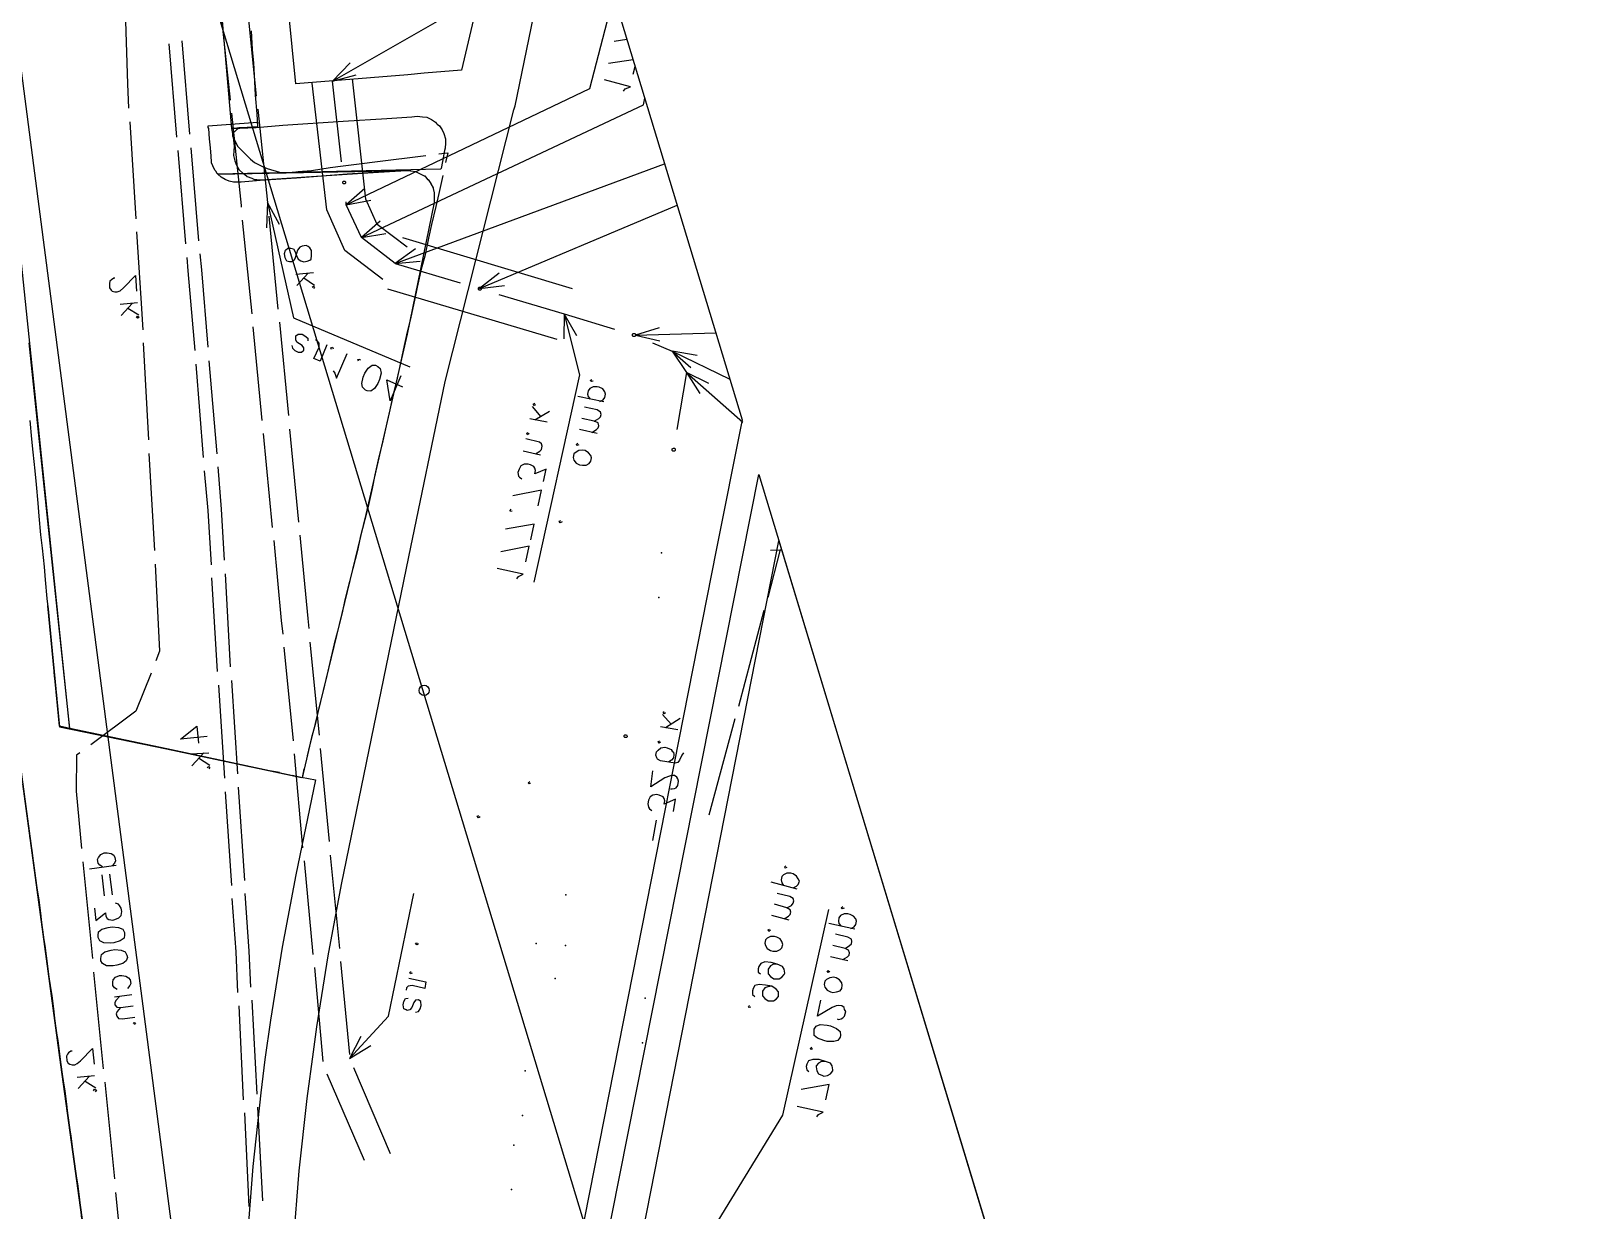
# Model space of a CAD drawing. Header units: metres. Extents: x 5 to 225, y 228 to 542.
# Drawn here: x 150.3 to 210.5, y 360.4 to 406.5 of the extents above; entities that cross this region are included whole.
import ezdxf

# ---------------------------------------------------------------- set-up
doc = ezdxf.new("R2010")
doc.units = ezdxf.units.M
for name, color, linetype in [('BOUNDARY', 7, 'Continuous'), ('BUILDING', 7, 'Continuous'), ('CURB', 7, 'Continuous'), ('ELECTR_CABLE', 7, 'Continuous'), ('GRASS', 7, 'Continuous'), ('HEAT', 7, 'Continuous'), ('ROAD', 7, 'Continuous'), ('TREE', 7, 'Continuous'), ('WATER_PIPELINE', 7, 'Continuous')]:
    doc.layers.add(name, color=color, linetype=linetype)

# ---------------------------------------------------------------- blocks, each defined once
blk = doc.blocks.new('БЕРЕЗА_ПОВИСЛАЯ')
blk.add_circle((0, 0), 0.2)

msp = doc.modelspace()

# ---------------------------------------------------------------- linework, layer by layer
at = {"layer": 'BOUNDARY'}
msp.add_lwpolyline([(210.46, 232.699), (117.273, 540.497)], dxfattribs=at)
at = {"layer": 'BUILDING'}
for points in [[(165.048, 404.79), (160.677, 404.437), (160.257, 408.653), (160.566, 408.698), (160.301, 411.347), (159.992, 411.325), (157.895, 434.373), (160.125, 434.417), (159.926, 437.839), (163.083, 438.192), (163.569, 438.126), (163.983, 437.981), (169.825, 418.686), (169.552, 416.689), (169.508, 416.402), (169.022, 413.621), (168.801, 412.384), (168.602, 411.192), (167.145, 404.967), (165.688, 404.856)], [(178.761, 389.169), (189.172, 354.783), (187.998, 348.864), (171.421, 352.15)], [(179.543, 386.587), (188.304, 357.649), (187.086, 351.45), (173.177, 354.183)]]:
    msp.add_lwpolyline(points, close=True, dxfattribs=at)
at = {"layer": 'CURB'}
for points in [[(158.933, 406.512), (158.977, 405.783), (159.021, 405.254), (159.065, 404.525), (159.087, 403.995), (159.153, 403.267), (159.175, 402.759), (159.175, 402.737), (159.175, 402.737), (158.447, 402.715), (158.204, 402.494), (158.204, 402.406), (158.204, 402.406), (158.403, 402.008), (158.403, 402.008), (158.535, 401.854), (158.911, 401.5), (159.065, 401.368), (159.065, 401.368), (159.396, 401.191), (159.396, 401.191), (159.551, 401.125), (160.036, 400.993), (160.213, 400.971), (160.213, 400.971), (160.588, 400.993), (160.588, 400.993), (160.765, 401.015), (161.295, 401.059), (162.023, 401.169), (162.531, 401.236), (163.26, 401.324), (163.767, 401.39), (164.496, 401.478), (165.026, 401.545), (165.754, 401.633)], [(166.262, 401.699), (166.615, 401.743), (166.615, 401.743), (166.527, 401.368)], [(166.417, 400.86), (166.262, 400.154), (166.152, 399.646), (165.975, 398.939), (165.865, 398.41), (165.71, 397.703), (165.578, 397.195), (165.423, 396.489), (165.313, 395.981), (165.158, 395.253), (165.026, 394.745), (164.871, 394.038), (164.761, 393.531), (164.606, 392.824), (164.474, 392.316), (164.319, 391.588), (164.209, 391.08), (164.054, 390.374), (163.922, 389.866), (163.767, 389.159), (163.657, 388.63), (163.503, 387.923), (163.37, 387.415), (163.193, 386.709), (163.083, 386.201), (162.906, 385.495), (162.774, 384.987), (162.597, 384.28), (162.487, 383.773), (162.31, 383.044), (162.178, 382.558), (162.001, 381.83), (161.891, 381.322), (161.714, 380.616), (161.582, 380.108), (161.427, 379.401), (161.295, 378.894), (161.118, 378.187)], [(160.036, 377.525), (159.573, 377.613), (159.573, 377.613), (159.308, 377.657), (158.8, 377.768), (158.094, 377.922), (157.586, 378.033), (156.857, 378.187), (156.35, 378.297), (155.643, 378.452), (155.135, 378.54), (154.407, 378.695), (153.899, 378.805), (153.193, 378.96), (152.663, 379.07), (151.956, 379.225), (151.448, 379.335), (151.382, 380.064), (151.338, 380.571), (151.25, 381.3), (151.206, 381.83), (151.139, 382.558), (151.095, 383.066), (151.029, 383.795), (150.963, 384.325), (150.897, 385.053), (150.852, 385.561), (150.786, 386.289), (150.72, 386.819), (150.654, 387.548), (150.61, 388.056), (150.543, 388.784), (150.499, 389.314), (150.411, 390.042), (150.367, 390.55), (150.3, 391.279)], [(160.986, 377.679), (160.92, 377.326), (160.92, 377.326), (160.544, 377.414)], [(150.278, 375.03), (150.367, 374.5), (150.455, 373.772), (150.521, 373.264), (150.632, 372.535), (150.698, 372.028), (150.786, 371.299), (150.874, 370.769), (150.963, 370.063), (151.029, 369.533), (151.139, 368.804), (151.206, 368.297), (151.294, 367.568), (151.382, 367.06), (151.471, 366.332), (151.537, 365.802), (151.647, 365.073), (151.713, 364.566), (151.802, 363.837), (151.89, 363.329), (151.978, 362.601), (152.045, 362.093), (152.155, 361.364), (152.221, 360.835), (152.31, 360.106)]]:
    msp.add_lwpolyline(points, dxfattribs=at)
at = {"layer": 'ELECTR_CABLE'}
for points in [[(154.009, 407.285), (154.098, 404.437), (154.098, 404.437), (154.142, 403.487)], [(157.718, 407.461), (158.116, 403.796)], [(158.756, 407.594), (159.131, 403.951)], [(155.709, 406.004), (156.018, 402.361)], [(156.217, 406.115), (156.526, 402.472)], [(154.186, 402.958), (154.429, 399.16)], [(158.16, 403.289), (158.535, 399.69), (158.535, 399.69), (158.535, 399.624)], [(159.198, 403.443), (159.573, 399.801)], [(156.063, 401.832), (156.372, 398.189)], [(156.57, 401.942), (156.879, 398.299)], [(159.573, 399.801), (159.529, 398.807)], [(160.036, 398.939), (159.573, 399.801), (159.573, 399.801), (160.588, 395.297), (160.588, 395.297), (165.136, 393.376)], [(158.579, 399.116), (158.955, 395.451)], [(159.617, 399.271), (159.97, 395.628)], [(154.451, 398.652), (154.628, 396.07), (154.628, 396.07), (154.694, 394.833)], [(160.235, 397.814), (160.279, 397.946), (160.279, 397.946), (160.368, 398.012), (160.368, 398.012), (160.478, 398.012), (160.478, 398.012), (160.588, 397.99), (160.588, 397.99), (160.633, 397.902), (160.633, 397.902), (160.699, 397.725), (160.699, 397.725), (160.765, 397.593), (160.765, 397.593), (160.875, 397.527), (160.875, 397.527), (160.986, 397.482), (160.986, 397.482), (161.118, 397.505), (161.118, 397.505), (161.229, 397.549), (161.229, 397.549), (161.273, 397.593), (161.273, 397.593), (161.295, 397.725), (161.295, 397.725), (161.295, 397.924), (161.295, 397.924), (161.229, 398.034), (161.229, 398.034), (161.162, 398.079), (161.162, 398.079), (161.074, 398.123), (161.074, 398.123), (160.92, 398.101), (160.92, 398.101), (160.831, 398.056), (160.831, 398.056), (160.743, 397.946), (160.743, 397.946), (160.699, 397.814), (160.699, 397.814), (160.655, 397.637), (160.655, 397.637), (160.61, 397.549), (160.61, 397.549), (160.522, 397.482), (160.522, 397.482), (160.434, 397.482), (160.434, 397.482), (160.323, 397.505), (160.323, 397.505), (160.257, 397.637), (160.257, 397.637), (160.235, 397.814)], [(156.416, 397.659), (156.46, 397.129), (156.46, 397.129), (156.725, 394.016)], [(156.924, 397.792), (156.99, 397.173), (156.99, 397.173), (157.233, 394.149)], [(153.612, 396.842), (153.568, 396.842), (153.568, 396.842), (153.48, 396.776), (153.48, 396.776), (153.413, 396.732), (153.413, 396.732), (153.391, 396.643), (153.391, 396.643), (153.391, 396.467), (153.391, 396.467), (153.458, 396.379), (153.458, 396.379), (153.502, 396.334), (153.502, 396.334), (153.612, 396.312), (153.612, 396.312), (153.7, 396.312), (153.7, 396.312), (153.811, 396.356), (153.811, 396.356), (153.943, 396.467), (153.943, 396.467), (154.407, 396.953), (154.407, 396.953), (154.451, 396.334)], [(160.677, 396.997), (161.361, 397.063)], [(160.721, 396.555), (161.162, 397.041)], [(160.986, 396.864), (161.405, 396.577)], [(161.317, 396.489), (161.361, 396.533), (161.361, 396.533), (161.405, 396.489), (161.405, 396.489), (161.361, 396.445)], [(153.811, 395.827), (154.495, 395.893)], [(153.855, 395.385), (154.296, 395.871)], [(154.12, 395.672), (154.539, 395.407)], [(154.451, 395.297), (154.495, 395.363), (154.495, 395.363), (154.561, 395.319), (154.561, 395.319), (154.495, 395.275)], [(160.036, 395.12), (160.39, 391.477)], [(158.999, 394.944), (159.352, 391.279)], [(160.522, 394.215), (160.544, 394.105), (160.544, 394.105), (160.633, 394.016), (160.633, 394.016), (160.765, 393.95), (160.765, 393.95), (160.897, 393.95), (160.897, 393.95), (160.986, 394.038), (160.986, 394.038), (160.986, 394.127), (160.986, 394.127), (160.92, 394.215), (160.92, 394.215), (160.721, 394.347), (160.721, 394.347), (160.677, 394.436), (160.677, 394.436), (160.677, 394.546), (160.677, 394.546), (160.677, 394.59), (160.677, 394.59), (160.765, 394.657), (160.765, 394.657), (160.92, 394.657), (160.92, 394.657), (161.03, 394.59), (161.03, 394.59), (161.14, 394.502), (161.14, 394.502), (161.14, 394.392)], [(154.716, 394.325), (154.915, 390.528)], [(161.891, 394.237), (161.626, 393.597), (161.626, 393.597), (161.383, 393.707), (161.383, 393.707), (161.582, 394.149), (161.582, 394.149), (161.582, 394.303), (161.582, 394.303), (161.516, 394.392), (161.516, 394.392), (161.449, 394.436)], [(162.068, 394.06), (162.045, 394.127), (162.045, 394.127), (162.112, 394.149), (162.112, 394.149), (162.134, 394.083)], [(162.134, 393.222), (162.2, 393.133), (162.2, 393.133), (162.266, 392.935), (162.266, 392.935), (162.686, 393.906)], [(156.769, 393.486), (157.056, 389.844)], [(157.277, 393.619), (157.586, 389.976)], [(163.127, 393.597), (163.105, 393.663), (163.105, 393.663), (163.171, 393.685), (163.171, 393.685), (163.193, 393.641)], [(163.392, 392.471), (163.282, 392.581), (163.282, 392.581), (163.26, 392.736), (163.26, 392.736), (163.304, 392.979), (163.304, 392.979), (163.37, 393.133), (163.37, 393.133), (163.503, 393.332), (163.503, 393.332), (163.657, 393.442), (163.657, 393.442), (163.79, 393.442), (163.79, 393.442), (163.878, 393.398), (163.878, 393.398), (163.966, 393.31), (163.966, 393.31), (164.01, 393.133), (164.01, 393.133), (163.944, 392.89), (163.944, 392.89), (163.878, 392.736), (163.878, 392.736), (163.745, 392.537), (163.745, 392.537), (163.613, 392.427), (163.613, 392.427), (163.458, 392.449), (163.458, 392.449), (163.392, 392.471)], [(164.783, 393.023), (164.364, 392.051), (164.364, 392.051), (164.231, 392.868), (164.231, 392.868), (164.849, 392.603)], [(160.434, 390.948), (160.787, 387.305)], [(159.396, 390.771), (159.749, 387.106)], [(154.937, 389.998), (155.157, 386.201)], [(157.1, 389.314), (157.233, 387.769), (157.233, 387.769), (157.365, 385.649)], [(157.63, 389.468), (157.763, 387.813), (157.763, 387.813), (157.873, 385.826)], [(160.831, 386.797), (161.14, 383.552), (161.14, 383.552), (161.184, 383.154)], [(159.816, 386.598), (160.103, 383.464), (160.103, 383.464), (160.169, 382.934)], [(179.597, 386.245), (179.111, 384.369)], [(179.221, 386.223), (179.649, 386.235)], [(155.18, 385.671), (155.356, 382.271), (155.356, 382.271), (155.202, 381.896)], [(157.387, 385.141), (157.608, 381.477)], [(157.917, 385.296), (158.116, 381.653)], [(178.956, 383.861), (177.963, 380.108)], [(161.229, 382.625), (161.582, 378.982)], [(160.213, 382.426), (160.566, 378.761)], [(155.025, 381.41), (154.429, 379.931), (154.429, 379.931), (152.663, 378.607)], [(157.652, 380.947), (157.895, 377.304)], [(158.16, 381.123), (158.403, 377.481)], [(177.831, 379.622), (176.815, 375.869)], [(157.211, 378.938), (156.173, 378.827), (156.173, 378.827), (156.813, 379.335), (156.813, 379.335), (156.879, 378.673)], [(152.243, 378.297), (152.111, 378.209), (152.111, 378.209), (152.089, 376.796), (152.089, 376.796), (152.31, 374.566)], [(156.57, 378.253), (157.277, 378.297)], [(156.615, 377.79), (157.078, 378.297)], [(161.626, 378.474), (161.979, 374.831)], [(156.879, 378.099), (157.321, 377.812)], [(157.211, 377.723), (157.277, 377.768), (157.277, 377.768), (157.321, 377.723), (157.321, 377.723), (157.277, 377.679)], [(160.61, 378.253), (160.942, 374.589)], [(157.917, 376.774), (158.16, 373.109)], [(158.425, 376.951), (158.668, 373.308)], [(161.008, 374.081), (161.339, 370.416)], [(162.023, 374.302), (162.377, 370.659)], [(152.354, 374.037), (152.729, 370.261)], [(158.182, 372.602), (158.337, 370.526), (158.337, 370.526), (158.403, 368.937)], [(158.69, 372.8), (158.844, 370.548), (158.844, 370.548), (158.911, 369.136)], [(163.216, 367.215), (162.774, 366.354), (162.774, 366.354), (164.297, 368.01), (164.297, 368.01), (165.291, 372.8)], [(165.467, 370.835), (165.401, 370.791), (165.401, 370.791), (165.357, 370.858), (165.357, 370.858), (165.423, 370.88)], [(161.405, 369.908), (161.736, 366.243)], [(162.421, 370.151), (162.774, 366.508)], [(152.773, 369.732), (153.148, 365.956)], [(165.092, 369.489), (165.754, 369.356), (165.754, 369.356), (165.71, 369.091), (165.71, 369.091), (165.225, 369.202), (165.225, 369.202), (165.07, 369.18), (165.07, 369.18), (165.004, 369.113), (165.004, 369.113), (164.982, 369.025)], [(165.225, 369.687), (165.158, 369.665), (165.158, 369.665), (165.136, 369.71), (165.136, 369.71), (165.18, 369.754)], [(165.357, 368.164), (165.467, 368.186), (165.467, 368.186), (165.534, 368.297), (165.534, 368.297), (165.578, 368.429), (165.578, 368.429), (165.556, 368.584), (165.556, 368.584), (165.467, 368.65), (165.467, 368.65), (165.357, 368.628), (165.357, 368.628), (165.291, 368.539), (165.291, 368.539), (165.202, 368.341), (165.202, 368.341), (165.136, 368.252), (165.136, 368.252), (165.026, 368.23), (165.026, 368.23), (164.982, 368.252), (164.982, 368.252), (164.893, 368.297), (164.893, 368.297), (164.871, 368.451), (164.871, 368.451), (164.893, 368.584), (164.893, 368.584), (164.96, 368.694), (164.96, 368.694), (165.07, 368.716)], [(158.447, 368.407), (158.624, 364.742)], [(158.955, 368.628), (159.153, 364.963)], [(162.774, 366.354), (163.613, 366.862)], [(151.934, 366.641), (151.89, 366.641), (151.89, 366.641), (151.802, 366.575), (151.802, 366.575), (151.758, 366.53), (151.758, 366.53), (151.713, 366.442), (151.713, 366.442), (151.736, 366.266), (151.736, 366.266), (151.78, 366.177), (151.78, 366.177), (151.846, 366.133), (151.846, 366.133), (151.934, 366.111), (151.934, 366.111), (152.045, 366.111), (152.045, 366.111), (152.133, 366.155), (152.133, 366.155), (152.265, 366.266), (152.265, 366.266), (152.729, 366.751), (152.729, 366.751), (152.795, 366.133)], [(152.133, 365.625), (152.817, 365.692)], [(152.177, 365.184), (152.619, 365.669)], [(161.891, 365.758), (163.348, 362.38)], [(162.929, 366.001), (164.364, 362.645)], [(152.442, 365.471), (152.861, 365.206)], [(152.773, 365.095), (152.817, 365.162), (152.817, 365.162), (152.884, 365.117), (152.884, 365.117), (152.839, 365.051)], [(153.215, 365.427), (153.59, 361.651)], [(159.175, 364.455), (159.374, 360.79)], [(158.668, 364.234), (158.844, 360.57)], [(153.634, 361.122), (153.965, 357.744), (153.965, 357.744), (154.009, 357.324)]]:
    msp.add_lwpolyline(points, dxfattribs=at)
at = {"layer": 'GRASS'}
for points in [[(160.588, 359.157), (160.809, 361.96), (161.118, 364.786), (161.361, 366.619), (161.494, 367.59), (161.935, 370.372), (162.465, 373.154), (165.092, 385.958), (166.505, 392.802), (169.198, 403.421), (169.243, 403.576), (171.328, 413.719), (178.112, 391.312), (177.102, 386.223), (173.283, 366.862), (170.435, 352.401)], [(149.704, 399.823), (151.824, 379.357), (151.846, 379.247), (151.448, 379.335), (150.992, 384.039), (151.448, 379.313), (155.621, 378.452), (160.897, 377.331), (160.897, 377.348), (161.449, 377.238), (160.677, 373.529), (160.147, 370.703), (159.683, 367.855), (159.462, 366.31), (159.308, 365.007), (158.999, 362.137), (158.778, 359.267)], [(152.839, 356.375), (151.493, 366.111), (150.013, 377.083)]]:
    msp.add_lwpolyline(points, dxfattribs=at)
for points in [[(157.343, 401.942), (157.299, 402.295), (157.277, 402.693), (157.255, 402.737), (157.255, 402.803), (159.175, 402.935), (159.175, 402.847), (159.175, 402.759), (158.16, 402.693), (159.131, 402.737), (160.169, 402.825), (162.531, 402.98), (164.231, 403.09), (165.202, 403.156), (165.423, 403.178), (165.622, 403.156), (165.799, 403.134), (165.975, 403.046), (166.13, 402.935), (166.174, 402.891), (166.196, 402.869), (166.284, 402.803), (166.395, 402.648), (166.461, 402.494), (166.527, 402.295), (166.527, 402.141), (166.527, 402.119), (166.505, 401.92), (166.483, 401.832), (166.461, 401.721), (166.457, 401.721), (166.439, 401.611), (166.351, 401.125), (166.328, 401.103), (157.63, 400.904), (157.63, 400.926), (157.608, 400.926), (157.564, 401.015), (157.52, 401.059), (157.476, 401.147), (157.431, 401.236), (157.387, 401.346), (157.387, 401.412), (157.365, 401.589), (157.365, 401.611)], [(158.248, 400.595), (158.072, 400.639), (157.917, 400.706), (157.763, 400.794), (157.63, 400.904), (164.982, 401.059), (162.686, 400.904), (160.699, 400.75), (159.286, 400.662), (158.535, 400.595)]]:
    msp.add_lwpolyline(points, close=True, dxfattribs=at)
at = {"layer": 'HEAT'}
for points in [[(162.796, 405.254), (162.112, 404.547), (171.583, 409.978), (171.931, 411.729)], [(163.37, 400.352), (162.642, 399.712), (172.157, 404.26), (173.096, 407.879)], [(173.613, 406.172), (173.106, 406.092)], [(173.852, 405.383), (172.885, 405.231)], [(162.112, 404.547), (163.039, 404.79)], [(173.857, 404.812), (173.934, 405.111)], [(164.077, 396.798), (162.597, 397.924), (162.597, 397.924), (161.891, 399.514), (161.891, 399.514), (161.317, 404.459)], [(162.465, 401.39), (162.112, 404.547)], [(165.026, 398.056), (163.856, 398.939), (163.856, 398.939), (163.414, 399.933), (163.414, 399.933), (162.884, 404.635)], [(173.481, 404.15), (173.548, 404.238), (173.548, 404.238), (173.746, 404.326), (173.746, 404.326), (172.731, 404.591)], [(163.966, 399.072), (163.238, 398.432), (174.254, 403.62), (174.306, 403.885)], [(165.357, 397.99), (164.562, 397.416), (175.085, 401.312)], [(162.619, 400.585), (162.62, 400.555), (162.596, 400.53), (162.566, 400.529), (162.566, 400.529), (162.535, 400.528), (162.51, 400.553), (162.509, 400.583), (162.509, 400.583), (162.508, 400.614), (162.533, 400.639), (162.563, 400.639), (162.563, 400.639), (162.594, 400.64), (162.619, 400.616), (162.619, 400.585)], [(162.642, 399.712), (163.613, 399.889)], [(164.562, 397.416), (163.238, 398.432), (163.238, 398.432), (162.642, 399.712), (162.642, 399.712), (162.642, 399.823)], [(168.624, 397.041), (167.852, 396.445), (175.572, 399.702)], [(163.238, 398.432), (164.187, 398.586)], [(164.849, 398.432), (171.472, 396.445)], [(164.562, 397.416), (165.534, 397.505)], [(164.562, 397.416), (167.101, 396.666)], [(164.253, 396.423), (170.876, 394.458)], [(167.918, 396.435), (167.919, 396.404), (167.894, 396.379), (167.864, 396.379), (167.864, 396.379), (167.834, 396.378), (167.808, 396.402), (167.808, 396.433), (167.808, 396.433), (167.807, 396.463), (167.831, 396.488), (167.862, 396.489), (167.862, 396.489), (167.892, 396.49), (167.917, 396.465), (167.918, 396.435)], [(167.852, 396.445), (168.823, 396.555)], [(168.602, 396.202), (171.163, 395.451)], [(171.649, 394.59), (171.163, 395.451), (171.163, 395.451), (171.759, 393.067), (171.759, 393.067), (169.971, 384.965)], [(171.163, 395.451), (171.141, 394.48)], [(171.163, 395.451), (173.128, 394.855)], [(173.945, 394.625), (173.946, 394.594), (173.922, 394.569), (173.891, 394.568), (173.891, 394.568), (173.861, 394.568), (173.835, 394.592), (173.835, 394.622), (173.835, 394.622), (173.834, 394.653), (173.858, 394.678), (173.889, 394.679), (173.889, 394.679), (173.919, 394.679), (173.944, 394.655), (173.945, 394.625)], [(174.872, 394.899), (173.945, 394.612), (177.084, 394.707)], [(173.945, 394.612), (174.894, 394.392)], [(174.607, 394.325), (175.38, 393.994), (175.38, 393.994), (175.932, 393.155), (175.932, 393.155), (175.557, 390.926)], [(176.351, 393.818), (175.38, 393.994), (177.632, 392.899)], [(175.38, 393.994), (176.109, 393.354)], [(172.289, 392.824), (172.223, 392.802), (172.223, 392.802), (172.179, 392.846), (172.179, 392.846), (172.245, 392.89)], [(176.815, 392.736), (175.932, 393.155), (178.141, 391.217)], [(175.932, 393.155), (176.462, 392.338)], [(172.709, 392.007), (171.693, 392.228)], [(172.554, 392.029), (172.687, 392.096), (172.687, 392.096), (172.753, 392.184), (172.753, 392.184), (172.775, 392.316), (172.775, 392.316), (172.753, 392.405), (172.753, 392.405), (172.665, 392.515), (172.665, 392.515), (172.532, 392.581), (172.532, 392.581), (172.444, 392.603), (172.444, 392.603), (172.289, 392.603), (172.289, 392.603), (172.157, 392.537), (172.157, 392.537), (172.091, 392.449), (172.091, 392.449), (172.068, 392.316), (172.068, 392.316), (172.091, 392.228), (172.091, 392.228), (172.179, 392.118)], [(170.258, 391.433), (169.927, 391.831)], [(170.037, 391.897), (169.993, 391.875), (169.993, 391.875), (169.949, 391.919), (169.949, 391.919), (170.015, 391.963)], [(170.589, 391.632), (170.015, 391.301)], [(172.333, 391.257), (172.51, 391.367), (172.51, 391.367), (172.576, 391.433), (172.576, 391.433), (172.598, 391.522), (172.598, 391.522), (172.576, 391.61), (172.576, 391.61), (172.444, 391.698), (172.444, 391.698), (171.958, 391.809)], [(170.501, 391.213), (169.817, 391.345)], [(172.444, 390.771), (171.759, 390.926)], [(172.245, 390.815), (172.422, 390.926), (172.422, 390.926), (172.488, 390.992), (172.488, 390.992), (172.51, 391.08), (172.51, 391.08), (172.488, 391.19), (172.488, 391.19), (172.333, 391.257), (172.333, 391.257), (171.848, 391.367)], [(170.037, 389.976), (170.214, 390.087), (170.214, 390.087), (170.28, 390.153), (170.28, 390.153), (170.302, 390.285), (170.302, 390.285), (170.28, 390.374), (170.28, 390.374), (170.192, 390.44), (170.192, 390.44), (169.662, 390.572)], [(169.795, 390.771), (169.728, 390.727), (169.728, 390.727), (169.706, 390.793), (169.706, 390.793), (169.75, 390.815)], [(171.737, 390.329), (171.671, 390.307), (171.671, 390.307), (171.627, 390.352), (171.627, 390.352), (171.693, 390.396)], [(170.236, 389.932), (169.552, 390.087)], [(172.201, 389.689), (172.223, 389.822), (172.223, 389.822), (172.201, 389.91), (172.201, 389.91), (172.113, 390.02), (172.113, 390.02), (171.98, 390.109), (171.98, 390.109), (171.892, 390.131), (171.892, 390.131), (171.737, 390.109), (171.737, 390.109), (171.627, 390.042), (171.627, 390.042), (171.539, 389.976), (171.539, 389.976), (171.517, 389.844), (171.517, 389.844), (171.539, 389.733), (171.539, 389.733), (171.627, 389.623), (171.627, 389.623), (171.759, 389.557), (171.759, 389.557), (171.87, 389.535), (171.87, 389.535), (172.024, 389.535), (172.024, 389.535), (172.135, 389.601), (172.135, 389.601), (172.201, 389.689)], [(175.49, 390.143), (175.491, 390.113), (175.467, 390.087), (175.436, 390.087), (175.436, 390.087), (175.406, 390.086), (175.381, 390.11), (175.38, 390.141), (175.38, 390.141), (175.379, 390.171), (175.404, 390.196), (175.434, 390.197), (175.434, 390.197), (175.464, 390.198), (175.49, 390.173), (175.49, 390.143)], [(170.346, 388.894), (170.457, 389.38), (170.457, 389.38), (170.015, 389.204), (170.015, 389.204), (170.037, 389.336), (170.037, 389.336), (170.015, 389.424), (170.015, 389.424), (169.971, 389.491), (169.971, 389.491), (169.839, 389.557), (169.839, 389.557), (169.75, 389.579), (169.75, 389.579), (169.596, 389.579), (169.596, 389.579), (169.463, 389.513), (169.463, 389.513), (169.397, 389.38), (169.397, 389.38), (169.353, 389.248), (169.353, 389.248), (169.375, 389.115), (169.375, 389.115), (169.419, 389.071), (169.419, 389.071), (169.508, 389.005)], [(170.148, 387.945), (170.28, 388.563), (170.28, 388.563), (169.154, 388.343)], [(169.132, 387.746), (169.066, 387.724), (169.066, 387.724), (169.044, 387.769), (169.044, 387.769), (169.088, 387.813)], [(171.075, 387.327), (171.009, 387.283), (171.009, 387.283), (170.965, 387.349), (170.965, 387.349), (171.031, 387.371)], [(169.861, 386.621), (169.993, 387.239), (169.993, 387.239), (168.867, 387.04)], [(169.662, 385.76), (169.795, 386.378), (169.795, 386.378), (168.691, 386.157)], [(169.309, 385.097), (169.375, 385.186), (169.375, 385.186), (169.552, 385.274), (169.552, 385.274), (168.536, 385.495)], [(175.336, 379.423), (175.005, 379.799)], [(175.115, 379.865), (175.071, 379.821), (175.071, 379.821), (175.027, 379.887), (175.027, 379.887), (175.071, 379.909)], [(175.689, 379.644), (175.115, 379.269)], [(173.614, 378.95), (173.615, 378.919), (173.59, 378.894), (173.56, 378.894), (173.56, 378.894), (173.529, 378.893), (173.504, 378.917), (173.503, 378.948), (173.503, 378.948), (173.503, 378.978), (173.527, 379.003), (173.557, 379.004), (173.557, 379.004), (173.588, 379.005), (173.613, 378.98), (173.614, 378.95)], [(175.601, 379.203), (174.916, 379.313)], [(175.822, 378.297), (175.755, 378.209), (175.755, 378.209), (175.667, 378.011), (175.667, 378.011), (175.601, 377.922), (175.601, 377.922), (175.49, 377.9), (175.49, 377.9), (174.916, 377.988), (174.916, 377.988), (174.806, 378.055), (174.806, 378.055), (174.784, 378.099), (174.784, 378.099), (174.74, 378.209), (174.74, 378.209), (174.762, 378.342), (174.762, 378.342), (174.828, 378.408), (174.828, 378.408), (174.938, 378.496), (174.938, 378.496), (175.093, 378.518), (175.093, 378.518), (175.181, 378.496), (175.181, 378.496), (175.336, 378.43), (175.336, 378.43), (175.38, 378.364), (175.38, 378.364), (175.424, 378.32), (175.424, 378.32), (175.446, 378.231), (175.446, 378.231), (175.424, 378.099), (175.424, 378.099), (175.358, 378.011), (175.358, 378.011), (175.248, 377.944)], [(174.916, 378.717), (174.872, 378.673), (174.872, 378.673), (174.828, 378.739), (174.828, 378.739), (174.894, 378.761)], [(169.839, 377.105), (169.795, 377.083), (169.795, 377.083), (169.75, 377.127), (169.75, 377.127), (169.817, 377.172)], [(175.314, 376.885), (175.38, 376.885), (175.38, 376.885), (175.468, 376.907), (175.468, 376.907), (175.535, 376.929), (175.535, 376.929), (175.601, 377.017), (175.601, 377.017), (175.623, 377.194), (175.623, 377.194), (175.601, 377.282), (175.601, 377.282), (175.557, 377.348), (175.557, 377.348), (175.468, 377.414), (175.468, 377.414), (175.358, 377.414), (175.358, 377.414), (175.27, 377.392), (175.27, 377.392), (175.093, 377.326), (175.093, 377.326), (174.541, 376.973), (174.541, 376.973), (174.629, 377.591)], [(175.424, 376.001), (175.512, 376.487), (175.512, 376.487), (175.071, 376.288), (175.071, 376.288), (175.093, 376.421), (175.093, 376.421), (175.071, 376.509), (175.071, 376.509), (175.027, 376.575), (175.027, 376.575), (174.872, 376.642), (174.872, 376.642), (174.784, 376.664), (174.784, 376.664), (174.629, 376.642), (174.629, 376.642), (174.519, 376.575), (174.519, 376.575), (174.453, 376.443), (174.453, 376.443), (174.431, 376.311), (174.431, 376.311), (174.453, 376.178), (174.453, 376.178), (174.497, 376.112), (174.497, 376.112), (174.585, 376.046)], [(167.874, 375.803), (167.808, 375.759), (167.808, 375.759), (167.763, 375.825), (167.763, 375.825), (167.83, 375.847)], [(174.629, 374.876), (174.762, 375.67)], [(180.105, 373.021), (180.237, 373.087), (180.237, 373.087), (180.303, 373.154), (180.303, 373.154), (180.347, 373.286), (180.347, 373.286), (180.303, 373.374), (180.303, 373.374), (180.237, 373.485), (180.237, 373.485), (180.105, 373.573), (180.105, 373.573), (180.016, 373.595), (180.016, 373.595), (179.862, 373.595), (179.862, 373.595), (179.729, 373.529), (179.729, 373.529), (179.663, 373.463), (179.663, 373.463), (179.641, 373.33), (179.641, 373.33), (179.663, 373.22), (179.663, 373.22), (179.729, 373.109)], [(179.862, 373.816), (179.795, 373.794), (179.795, 373.794), (179.773, 373.838), (179.773, 373.838), (179.818, 373.882)], [(180.259, 372.977), (179.243, 373.242)], [(179.751, 371.807), (179.928, 371.917), (179.928, 371.917), (179.994, 371.983), (179.994, 371.983), (180.016, 372.072), (180.016, 372.072), (179.994, 372.16), (179.994, 372.16), (179.862, 372.248), (179.862, 372.248), (179.376, 372.381)], [(179.862, 372.248), (180.038, 372.337), (180.038, 372.337), (180.105, 372.425), (180.105, 372.425), (180.127, 372.513), (180.127, 372.513), (180.105, 372.602), (180.105, 372.602), (179.972, 372.69), (179.972, 372.69), (179.486, 372.8)], [(182.091, 372.226), (182.025, 372.204), (182.025, 372.204), (181.981, 372.248), (181.981, 372.248), (182.047, 372.293)], [(174.916, 356.839), (174.651, 355.889), (174.651, 355.889), (179.707, 364.146), (179.707, 364.146), (181.495, 372.182)], [(179.95, 371.763), (179.266, 371.939)], [(182.356, 371.432), (182.489, 371.498), (182.489, 371.498), (182.555, 371.586), (182.555, 371.586), (182.577, 371.719), (182.577, 371.719), (182.555, 371.807), (182.555, 371.807), (182.467, 371.917), (182.467, 371.917), (182.334, 371.983), (182.334, 371.983), (182.246, 372.006), (182.246, 372.006), (182.091, 372.006), (182.091, 372.006), (181.959, 371.939), (181.959, 371.939), (181.893, 371.851), (181.893, 371.851), (181.871, 371.719), (181.871, 371.719), (181.893, 371.63), (181.893, 371.63), (181.981, 371.52)], [(179.663, 370.681), (179.707, 370.813), (179.707, 370.813), (179.663, 370.924), (179.663, 370.924), (179.597, 371.034), (179.597, 371.034), (179.464, 371.1), (179.464, 371.1), (179.376, 371.122), (179.376, 371.122), (179.221, 371.122), (179.221, 371.122), (179.089, 371.056), (179.089, 371.056), (179.023, 370.99), (179.023, 370.99), (179.001, 370.858), (179.001, 370.858), (179.023, 370.769), (179.023, 370.769), (179.089, 370.659), (179.089, 370.659), (179.221, 370.571), (179.221, 370.571), (179.31, 370.548), (179.31, 370.548), (179.464, 370.548), (179.464, 370.548), (179.597, 370.615), (179.597, 370.615), (179.663, 370.681)], [(179.221, 371.365), (179.155, 371.321), (179.155, 371.321), (179.133, 371.387), (179.133, 371.387), (179.177, 371.409)], [(182.511, 371.409), (181.495, 371.63)], [(182.136, 370.659), (182.312, 370.769), (182.312, 370.769), (182.378, 370.835), (182.378, 370.835), (182.401, 370.924), (182.401, 370.924), (182.378, 371.012), (182.378, 371.012), (182.246, 371.1), (182.246, 371.1), (181.76, 371.211)], [(182.047, 370.217), (182.224, 370.328), (182.224, 370.328), (182.29, 370.394), (182.29, 370.394), (182.312, 370.482), (182.312, 370.482), (182.268, 370.593), (182.268, 370.593), (182.136, 370.659), (182.136, 370.659), (181.65, 370.769)], [(179.486, 370.041), (179.332, 370.041), (179.332, 370.041), (179.221, 369.974), (179.221, 369.974), (179.133, 369.842), (179.133, 369.842), (179.133, 369.82), (179.133, 369.82), (179.133, 369.665), (179.133, 369.665), (179.221, 369.555), (179.221, 369.555), (179.354, 369.467), (179.354, 369.467), (179.398, 369.467), (179.398, 369.467), (179.553, 369.467), (179.553, 369.467), (179.663, 369.533), (179.663, 369.533), (179.751, 369.643), (179.751, 369.643), (179.773, 369.687), (179.773, 369.687), (179.751, 369.842), (179.751, 369.842), (179.685, 369.952), (179.685, 369.952), (179.486, 370.041), (179.486, 370.041), (179.243, 370.107), (179.243, 370.107), (179.001, 370.129), (179.001, 370.129), (178.846, 370.063), (178.846, 370.063), (178.758, 369.952), (178.758, 369.952), (178.736, 369.864), (178.736, 369.864), (178.736, 369.732), (178.736, 369.732), (178.824, 369.665)], [(182.246, 370.173), (181.562, 370.328)], [(182.003, 369.091), (182.025, 369.224), (182.025, 369.224), (182.003, 369.312), (182.003, 369.312), (181.915, 369.423), (181.915, 369.423), (181.782, 369.511), (181.782, 369.511), (181.694, 369.533), (181.694, 369.533), (181.54, 369.511), (181.54, 369.511), (181.407, 369.445), (181.407, 369.445), (181.341, 369.378), (181.341, 369.378), (181.319, 369.246), (181.319, 369.246), (181.341, 369.136), (181.341, 369.136), (181.429, 369.025), (181.429, 369.025), (181.562, 368.959), (181.562, 368.959), (181.65, 368.937), (181.65, 368.937), (181.804, 368.959), (181.804, 368.959), (181.937, 369.003), (181.937, 369.003), (182.003, 369.091)], [(181.54, 369.754), (181.473, 369.71), (181.473, 369.71), (181.429, 369.776), (181.429, 369.776), (181.495, 369.798)], [(179.266, 369.18), (179.111, 369.158), (179.111, 369.158), (179.001, 369.113), (179.001, 369.113), (178.912, 368.981), (178.912, 368.981), (178.912, 368.937), (178.912, 368.937), (178.912, 368.804), (178.912, 368.804), (179.001, 368.694), (179.001, 368.694), (179.133, 368.606), (179.133, 368.606), (179.177, 368.606), (179.177, 368.606), (179.332, 368.606), (179.332, 368.606), (179.442, 368.672), (179.442, 368.672), (179.53, 368.782), (179.53, 368.782), (179.53, 368.826), (179.53, 368.826), (179.53, 368.959), (179.53, 368.959), (179.442, 369.069), (179.442, 369.069), (179.266, 369.18), (179.266, 369.18), (179.023, 369.224), (179.023, 369.224), (178.78, 369.246), (178.78, 369.246), (178.603, 369.202), (178.603, 369.202), (178.537, 369.091), (178.537, 369.091), (178.515, 369.003), (178.515, 369.003), (178.515, 368.849), (178.515, 368.849), (178.603, 368.782)], [(178.449, 368.363), (178.382, 368.341), (178.382, 368.341), (178.36, 368.385), (178.36, 368.385), (178.405, 368.429)], [(181.827, 367.899), (181.871, 367.877), (181.871, 367.877), (181.981, 367.899), (181.981, 367.899), (182.047, 367.943), (182.047, 367.943), (182.114, 368.01), (182.114, 368.01), (182.158, 368.186), (182.158, 368.186), (182.114, 368.274), (182.114, 368.274), (182.091, 368.341), (182.091, 368.341), (182.003, 368.407), (182.003, 368.407), (181.893, 368.429), (181.893, 368.429), (181.782, 368.407), (181.782, 368.407), (181.628, 368.341), (181.628, 368.341), (181.054, 368.01), (181.054, 368.01), (181.186, 368.628)], [(181.937, 367.193), (181.849, 367.06), (181.849, 367.06), (181.694, 367.016), (181.694, 367.016), (181.429, 367.016), (181.429, 367.016), (181.297, 367.06), (181.297, 367.06), (181.054, 367.149), (181.054, 367.149), (180.921, 367.259), (180.921, 367.259), (180.921, 367.414), (180.921, 367.414), (180.921, 367.502), (180.921, 367.502), (181.01, 367.612), (181.01, 367.612), (181.164, 367.678), (181.164, 367.678), (181.429, 367.656), (181.429, 367.656), (181.562, 367.634), (181.562, 367.634), (181.804, 367.524), (181.804, 367.524), (181.937, 367.414), (181.937, 367.414), (181.959, 367.259), (181.959, 367.259), (181.937, 367.193)], [(181.363, 366.243), (181.208, 366.243), (181.208, 366.243), (181.098, 366.177), (181.098, 366.177), (181.01, 366.067), (181.01, 366.067), (181.01, 366.023), (181.01, 366.023), (181.032, 365.868), (181.032, 365.868), (181.098, 365.758), (181.098, 365.758), (181.253, 365.692), (181.253, 365.692), (181.297, 365.669), (181.297, 365.669), (181.451, 365.692), (181.451, 365.692), (181.562, 365.758), (181.562, 365.758), (181.65, 365.868), (181.65, 365.868), (181.65, 365.912), (181.65, 365.912), (181.628, 366.067), (181.628, 366.067), (181.562, 366.177), (181.562, 366.177), (181.363, 366.243), (181.363, 366.243), (181.12, 366.31), (181.12, 366.31), (180.877, 366.31), (180.877, 366.31), (180.701, 366.266), (180.701, 366.266), (180.634, 366.133), (180.634, 366.133), (180.612, 366.045), (180.612, 366.045), (180.634, 365.912), (180.634, 365.912), (180.723, 365.846)], [(180.855, 366.729), (180.811, 366.707), (180.811, 366.707), (180.767, 366.751), (180.767, 366.751), (180.833, 366.795)], [(181.385, 364.742), (181.517, 365.338), (181.517, 365.338), (180.414, 365.14)], [(181.032, 364.08), (181.098, 364.168), (181.098, 364.168), (181.275, 364.256), (181.275, 364.256), (180.259, 364.477)]]:
    msp.add_lwpolyline(points, dxfattribs=at)
at = {"layer": 'ROAD'}
for points in [[(157.718, 407.815), (158.16, 402.693), (158.226, 402.361), (158.27, 402.008), (158.248, 401.633), (158.292, 401.434), (158.359, 401.258), (158.469, 401.081), (158.601, 400.948), (158.668, 400.904), (158.778, 400.816), (158.955, 400.75), (159.065, 400.706), (159.153, 400.706), (159.285, 400.691), (159.543, 400.697), (161.869, 400.86), (163.701, 400.971), (164.761, 401.037), (164.783, 401.037), (164.982, 401.059), (165.158, 401.037), (165.18, 401.037), (165.357, 401.015), (165.534, 400.926), (165.688, 400.838), (165.71, 400.838), (165.821, 400.706), (165.843, 400.706), (165.953, 400.551), (165.953, 400.529), (166.041, 400.375), (166.041, 400.352), (166.086, 400.176), (166.086, 400.154), (166.086, 399.999), (166.086, 399.801), (165.026, 394.657), (163.414, 387.614), (161.427, 379.445), (161.207, 378.562), (160.92, 377.326), (155.643, 378.452), (151.846, 379.247), (150.985, 387.349), (150.256, 394.325)], [(149.837, 378.32), (151.161, 368.584), (153.082, 354.565)]]:
    msp.add_lwpolyline(points, dxfattribs=at)
at = {"layer": 'TREE'}
for p in [(174.961, 386.11), (174.858, 384.369), (171.23, 372.753), (170.059, 370.851), (171.21, 370.765), (170.81, 369.482), (174.32, 368.713), (174.218, 366.972), (169.64, 365.876), (169.537, 364.124), (169.198, 362.973), (169.096, 361.232)]:
    msp.add_point(p, dxfattribs=at)
at = {"layer": 'WATER_PIPELINE'}
for points in [[(148.601, 415.188), (156.681, 353.174), (156.681, 353.174), (139.417, 346.22)], [(153.126, 373.838), (153.016, 373.904), (153.016, 373.904), (152.95, 373.992), (152.95, 373.992), (152.928, 374.125), (152.928, 374.125), (152.972, 374.213), (152.972, 374.213), (153.06, 374.324), (153.06, 374.324), (153.193, 374.39), (153.193, 374.39), (153.303, 374.39), (153.303, 374.39), (153.458, 374.368), (153.458, 374.368), (153.568, 374.302), (153.568, 374.302), (153.612, 374.213), (153.612, 374.213), (153.634, 374.081), (153.634, 374.081), (153.59, 373.992), (153.59, 373.992), (153.502, 373.882)], [(152.619, 373.772), (153.656, 373.904)], [(153.104, 373.529), (153.193, 372.712)], [(153.391, 373.551), (153.502, 372.756)], [(152.817, 372.226), (152.861, 371.741), (152.861, 371.741), (153.237, 372.05), (153.237, 372.05), (153.259, 371.917), (153.259, 371.917), (153.303, 371.829), (153.303, 371.829), (153.369, 371.785), (153.369, 371.785), (153.524, 371.763), (153.524, 371.763), (153.612, 371.785), (153.612, 371.785), (153.767, 371.851), (153.767, 371.851), (153.855, 371.939), (153.855, 371.939), (153.877, 372.094), (153.877, 372.094), (153.855, 372.226), (153.855, 372.226), (153.789, 372.337), (153.789, 372.337), (153.745, 372.381), (153.745, 372.381), (153.634, 372.425)], [(152.95, 371.167), (152.972, 371.299), (152.972, 371.299), (153.104, 371.409), (153.104, 371.409), (153.347, 371.476), (153.347, 371.476), (153.502, 371.498), (153.502, 371.498), (153.745, 371.476), (153.745, 371.476), (153.921, 371.409), (153.921, 371.409), (153.987, 371.277), (153.987, 371.277), (153.987, 371.189), (153.987, 371.189), (153.965, 371.056), (153.965, 371.056), (153.811, 370.946), (153.811, 370.946), (153.568, 370.88), (153.568, 370.88), (153.435, 370.858), (153.435, 370.858), (153.171, 370.88), (153.171, 370.88), (153.016, 370.946), (153.016, 370.946), (152.95, 371.078), (152.95, 371.078), (152.95, 371.167)], [(153.06, 370.261), (153.082, 370.416), (153.082, 370.416), (153.215, 370.526), (153.215, 370.526), (153.458, 370.593), (153.458, 370.593), (153.612, 370.615), (153.612, 370.615), (153.855, 370.593), (153.855, 370.593), (154.009, 370.526), (154.009, 370.526), (154.076, 370.394), (154.076, 370.394), (154.098, 370.306), (154.098, 370.306), (154.054, 370.173), (154.054, 370.173), (153.921, 370.063), (153.921, 370.063), (153.678, 369.997), (153.678, 369.997), (153.546, 369.974), (153.546, 369.974), (153.281, 369.974), (153.281, 369.974), (153.126, 370.063), (153.126, 370.063), (153.06, 370.173), (153.06, 370.173), (153.06, 370.261)], [(153.7, 369.047), (153.59, 369.113), (153.59, 369.113), (153.524, 369.202), (153.524, 369.202), (153.524, 369.334), (153.524, 369.334), (153.546, 369.423), (153.546, 369.423), (153.634, 369.533), (153.634, 369.533), (153.789, 369.599), (153.789, 369.599), (153.877, 369.599), (153.877, 369.599), (154.032, 369.577), (154.032, 369.577), (154.142, 369.511), (154.142, 369.511), (154.208, 369.423), (154.208, 369.423), (154.23, 369.29), (154.23, 369.29), (154.186, 369.202), (154.186, 369.202), (154.098, 369.091)], [(153.59, 368.76), (154.274, 368.849)], [(153.789, 368.782), (153.656, 368.628), (153.656, 368.628), (153.612, 368.539), (153.612, 368.539), (153.612, 368.451), (153.612, 368.451), (153.678, 368.363), (153.678, 368.363), (153.833, 368.341), (153.833, 368.341), (154.319, 368.407)], [(153.833, 368.341), (153.7, 368.186), (153.7, 368.186), (153.656, 368.098), (153.656, 368.098), (153.678, 368.01), (153.678, 368.01), (153.745, 367.921), (153.745, 367.921), (153.899, 367.899), (153.899, 367.899), (154.385, 367.965)], [(154.319, 367.723), (154.363, 367.767), (154.363, 367.767), (154.407, 367.745), (154.407, 367.745), (154.363, 367.678)]]:
    msp.add_lwpolyline(points, dxfattribs=at)

# ---------------------------------------------------------------- block references
at = {"layer": 'TREE'}
msp.add_blockref('БЕРЕЗА_ПОВИСЛАЯ', (165.691, 380.739), dxfattribs=at)

doc.saveas('drawing.dxf')
